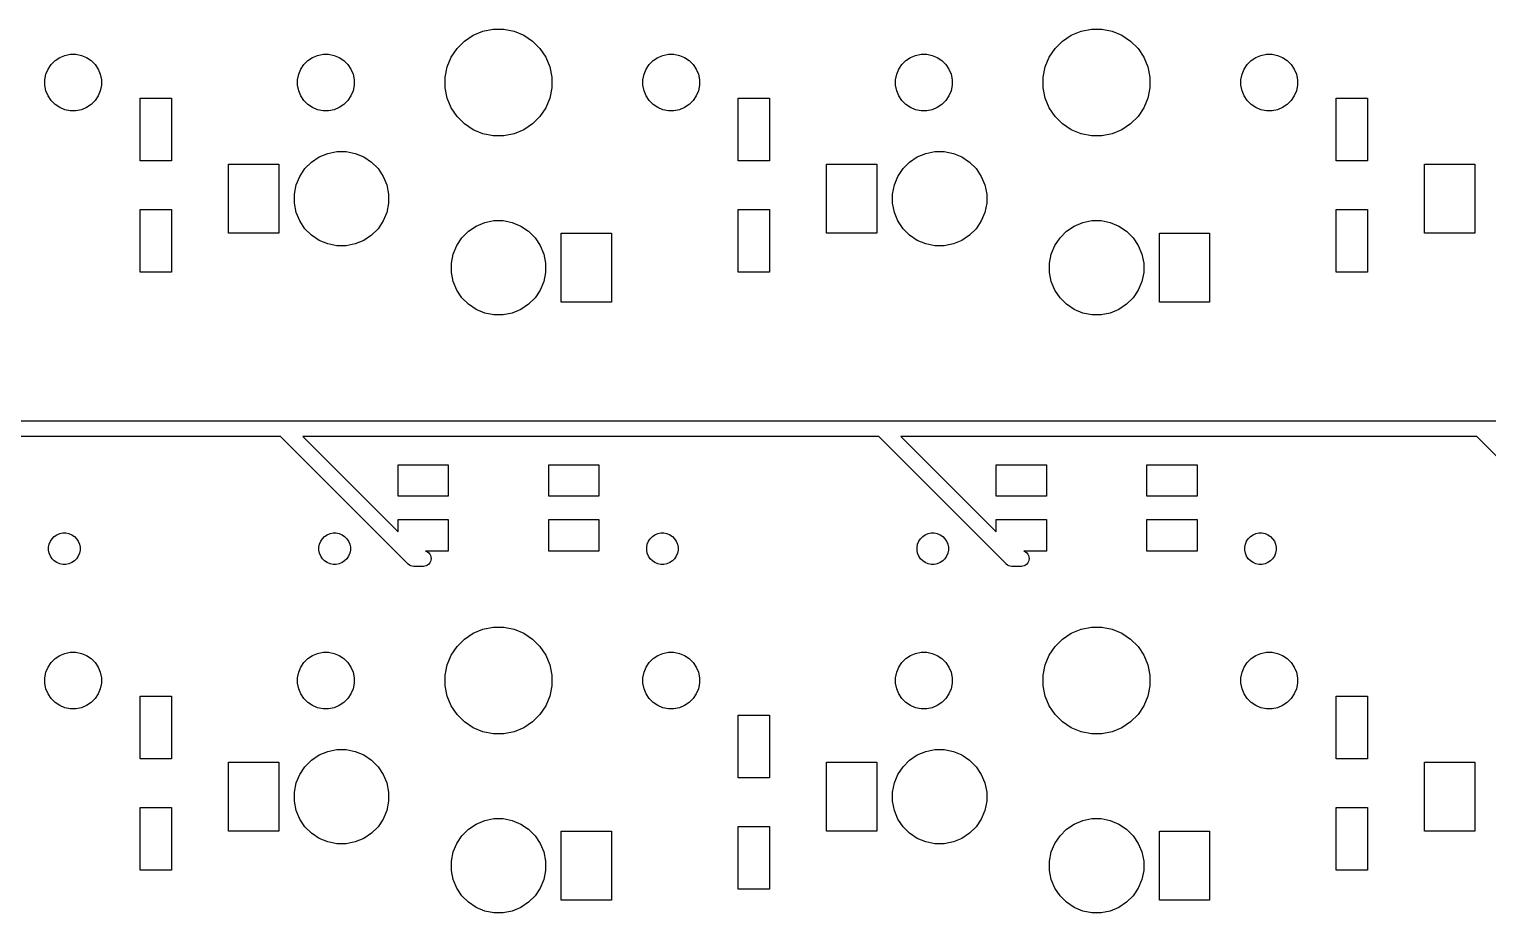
# Model space of a CAD drawing. Extents: x 33 to 239, y -108 to -23.
# Drawn here: x 141.4 to 187.86, y -106.85 to -78.7 of the extents above; entities that cross this region are included whole.
import ezdxf

# ---------------------------------------------------------------- set-up
doc = ezdxf.new("R2010")
doc.units = 0
doc.layers.add('BLACK', color=7, linetype='CONTINUOUS')

msp = doc.modelspace()

# ---------------------------------------------------------------- linework, layer by layer
at = {"layer": 'BLACK', "linetype": 'CONTINUOUS'}
for p, q in [((155.266, -79.0795), (155.545, -78.8935)), ((155.545, -78.8935), (155.854, -78.7653)), ((155.854, -78.7653), (156.183, -78.7)), ((156.183, -78.7), (156.517, -78.7)), ((156.517, -78.7), (156.846, -78.7653)), ((156.846, -78.7653), (157.155, -78.8935)), ((157.155, -78.8935), (157.434, -79.0795)), ((174.316, -79.0795), (174.595, -78.8935)), ((174.595, -78.8935), (174.904, -78.7653)), ((174.904, -78.7653), (175.233, -78.7)), ((175.233, -78.7), (175.567, -78.7)), ((175.567, -78.7), (175.896, -78.7653)), ((175.896, -78.7653), (176.205, -78.8935)), ((176.205, -78.8935), (176.484, -79.0795)), ((154.843, -79.5947), (155.03, -79.3163)), ((155.03, -79.3163), (155.266, -79.0795)), ((157.434, -79.0795), (157.67, -79.3163)), ((157.67, -79.3163), (157.857, -79.5947)), ((173.893, -79.5947), (174.08, -79.3163)), ((174.08, -79.3163), (174.316, -79.0795)), ((176.484, -79.0795), (176.72, -79.3163)), ((176.72, -79.3163), (176.907, -79.5947)), ((142.002, -79.9737), (142.101, -79.8263)), ((142.101, -79.8263), (142.226, -79.7009)), ((142.226, -79.7009), (142.374, -79.6024)), ((142.374, -79.6024), (142.537, -79.5346)), ((142.537, -79.5346), (142.711, -79.5)), ((142.711, -79.5), (142.889, -79.5)), ((142.889, -79.5), (143.063, -79.5346)), ((143.063, -79.5346), (143.226, -79.6024)), ((143.226, -79.6024), (143.374, -79.7009)), ((143.374, -79.7009), (143.499, -79.8263)), ((143.499, -79.8263), (143.598, -79.9737)), ((150.052, -79.9737), (150.151, -79.8263)), ((150.151, -79.8263), (150.276, -79.7009)), ((150.276, -79.7009), (150.424, -79.6024)), ((150.424, -79.6024), (150.587, -79.5346)), ((150.587, -79.5346), (150.761, -79.5)), ((150.761, -79.5), (150.939, -79.5)), ((150.939, -79.5), (151.113, -79.5346)), ((151.113, -79.5346), (151.276, -79.6024)), ((151.276, -79.6024), (151.424, -79.7009)), ((151.424, -79.7009), (151.549, -79.8263)), ((151.549, -79.8263), (151.648, -79.9737)), ((154.65, -80.2326), (154.715, -79.9041)), ((154.715, -79.9041), (154.843, -79.5947)), ((157.857, -79.5947), (157.985, -79.9041)), ((157.985, -79.9041), (158.05, -80.2326)), ((161.052, -79.9737), (161.151, -79.8263)), ((161.151, -79.8263), (161.276, -79.7009)), ((161.276, -79.7009), (161.424, -79.6024)), ((161.424, -79.6024), (161.587, -79.5346)), ((161.587, -79.5346), (161.761, -79.5)), ((161.761, -79.5), (161.939, -79.5)), ((161.939, -79.5), (162.113, -79.5346)), ((162.113, -79.5346), (162.276, -79.6024)), ((162.276, -79.6024), (162.424, -79.7009)), ((162.424, -79.7009), (162.549, -79.8263)), ((162.549, -79.8263), (162.648, -79.9737)), ((169.102, -79.9737), (169.201, -79.8263)), ((169.201, -79.8263), (169.326, -79.7009)), ((169.326, -79.7009), (169.474, -79.6024)), ((169.474, -79.6024), (169.637, -79.5346)), ((169.637, -79.5346), (169.811, -79.5)), ((169.811, -79.5), (169.989, -79.5)), ((169.989, -79.5), (170.163, -79.5346)), ((170.163, -79.5346), (170.326, -79.6024)), ((170.326, -79.6024), (170.474, -79.7009)), ((170.474, -79.7009), (170.599, -79.8263)), ((170.599, -79.8263), (170.698, -79.9737)), ((173.7, -80.2326), (173.765, -79.9041)), ((173.765, -79.9041), (173.893, -79.5947)), ((176.907, -79.5947), (177.035, -79.9041)), ((177.035, -79.9041), (177.1, -80.2326)), ((180.102, -79.9737), (180.201, -79.8263)), ((180.201, -79.8263), (180.326, -79.7009)), ((180.326, -79.7009), (180.474, -79.6024)), ((180.474, -79.6024), (180.637, -79.5346)), ((180.637, -79.5346), (180.811, -79.5)), ((180.811, -79.5), (180.989, -79.5)), ((180.989, -79.5), (181.163, -79.5346)), ((181.163, -79.5346), (181.326, -79.6024)), ((181.326, -79.6024), (181.474, -79.7009)), ((181.474, -79.7009), (181.599, -79.8263)), ((181.599, -79.8263), (181.698, -79.9737)), ((141.9, -80.3114), (141.935, -80.1375)), ((141.9, -80.4886), (141.9, -80.3114)), ((141.935, -80.1375), (142.002, -79.9737)), ((143.598, -79.9737), (143.665, -80.1375)), ((143.665, -80.1375), (143.7, -80.3114)), ((143.7, -80.3114), (143.7, -80.4886)), ((149.95, -80.3114), (149.985, -80.1375)), ((149.95, -80.4886), (149.95, -80.3114)), ((149.985, -80.1375), (150.052, -79.9737)), ((151.648, -79.9737), (151.715, -80.1375)), ((151.715, -80.1375), (151.75, -80.3114)), ((151.75, -80.3114), (151.75, -80.4886)), ((154.65, -80.5674), (154.65, -80.2326)), ((158.05, -80.2326), (158.05, -80.5674)), ((160.95, -80.3114), (160.985, -80.1375)), ((160.95, -80.4886), (160.95, -80.3114)), ((160.985, -80.1375), (161.052, -79.9737)), ((162.648, -79.9737), (162.715, -80.1375)), ((162.715, -80.1375), (162.75, -80.3114)), ((162.75, -80.3114), (162.75, -80.4886)), ((169, -80.3114), (169.035, -80.1375)), ((169, -80.4886), (169, -80.3114)), ((169.035, -80.1375), (169.102, -79.9737)), ((170.698, -79.9737), (170.765, -80.1375)), ((170.765, -80.1375), (170.8, -80.3114)), ((170.8, -80.3114), (170.8, -80.4886)), ((173.7, -80.5674), (173.7, -80.2326)), ((177.1, -80.2326), (177.1, -80.5674)), ((180, -80.3114), (180.035, -80.1375)), ((180, -80.4886), (180, -80.3114)), ((180.035, -80.1375), (180.102, -79.9737)), ((181.698, -79.9737), (181.765, -80.1375)), ((181.765, -80.1375), (181.8, -80.3114)), ((181.8, -80.3114), (181.8, -80.4886)), ((141.935, -80.6625), (141.9, -80.4886)), ((142.002, -80.8263), (141.935, -80.6625)), ((142.101, -80.9737), (142.002, -80.8263)), ((143.598, -80.8263), (143.499, -80.9737)), ((143.665, -80.6625), (143.598, -80.8263)), ((143.7, -80.4886), (143.665, -80.6625)), ((149.985, -80.6625), (149.95, -80.4886)), ((150.052, -80.8263), (149.985, -80.6625)), ((150.151, -80.9737), (150.052, -80.8263)), ((151.648, -80.8263), (151.549, -80.9737)), ((151.715, -80.6625), (151.648, -80.8263)), ((151.75, -80.4886), (151.715, -80.6625)), ((154.715, -80.8959), (154.65, -80.5674)), ((158.05, -80.5674), (157.985, -80.8959)), ((160.985, -80.6625), (160.95, -80.4886)), ((161.052, -80.8263), (160.985, -80.6625)), ((161.151, -80.9737), (161.052, -80.8263)), ((162.648, -80.8263), (162.549, -80.9737)), ((162.715, -80.6625), (162.648, -80.8263)), ((162.75, -80.4886), (162.715, -80.6625)), ((169.035, -80.6625), (169, -80.4886)), ((169.102, -80.8263), (169.035, -80.6625)), ((169.201, -80.9737), (169.102, -80.8263)), ((170.698, -80.8263), (170.599, -80.9737)), ((170.765, -80.6625), (170.698, -80.8263)), ((170.8, -80.4886), (170.765, -80.6625)), ((173.765, -80.8959), (173.7, -80.5674)), ((177.1, -80.5674), (177.035, -80.8959)), ((180.035, -80.6625), (180, -80.4886)), ((180.102, -80.8263), (180.035, -80.6625)), ((180.201, -80.9737), (180.102, -80.8263)), ((181.698, -80.8263), (181.599, -80.9737)), ((181.765, -80.6625), (181.698, -80.8263)), ((181.8, -80.4886), (181.765, -80.6625)), ((142.226, -81.0991), (142.101, -80.9737)), ((142.374, -81.1976), (142.226, -81.0991)), ((142.537, -81.2654), (142.374, -81.1976)), ((142.711, -81.3), (142.537, -81.2654)), ((142.889, -81.3), (142.711, -81.3)), ((143.063, -81.2654), (142.889, -81.3)), ((143.226, -81.1976), (143.063, -81.2654)), ((143.374, -81.0991), (143.226, -81.1976)), ((143.499, -80.9737), (143.374, -81.0991)), ((144.931, -82.8937), (144.931, -80.8937)), ((144.931, -80.8937), (145.931, -80.8937)), ((145.931, -80.8937), (145.931, -82.8937)), ((150.276, -81.0991), (150.151, -80.9737)), ((150.424, -81.1976), (150.276, -81.0991)), ((150.587, -81.2654), (150.424, -81.1976)), ((150.761, -81.3), (150.587, -81.2654)), ((150.939, -81.3), (150.761, -81.3)), ((151.113, -81.2654), (150.939, -81.3)), ((151.276, -81.1976), (151.113, -81.2654)), ((151.424, -81.0991), (151.276, -81.1976)), ((151.549, -80.9737), (151.424, -81.0991)), ((154.843, -81.2053), (154.715, -80.8959)), ((155.03, -81.4837), (154.843, -81.2053)), ((157.857, -81.2053), (157.67, -81.4837)), ((157.985, -80.8959), (157.857, -81.2053)), ((161.276, -81.0991), (161.151, -80.9737)), ((161.424, -81.1976), (161.276, -81.0991)), ((161.587, -81.2654), (161.424, -81.1976)), ((161.761, -81.3), (161.587, -81.2654)), ((161.939, -81.3), (161.761, -81.3)), ((162.113, -81.2654), (161.939, -81.3)), ((162.276, -81.1976), (162.113, -81.2654)), ((162.424, -81.0991), (162.276, -81.1976)), ((162.549, -80.9737), (162.424, -81.0991)), ((163.981, -82.8937), (163.981, -80.8937)), ((163.981, -80.8937), (164.981, -80.8937)), ((164.981, -80.8937), (164.981, -82.8937)), ((169.326, -81.0991), (169.201, -80.9737)), ((169.474, -81.1976), (169.326, -81.0991)), ((169.637, -81.2654), (169.474, -81.1976)), ((169.811, -81.3), (169.637, -81.2654)), ((169.989, -81.3), (169.811, -81.3)), ((170.163, -81.2654), (169.989, -81.3)), ((170.326, -81.1976), (170.163, -81.2654)), ((170.474, -81.0991), (170.326, -81.1976)), ((170.599, -80.9737), (170.474, -81.0991)), ((173.893, -81.2053), (173.765, -80.8959)), ((174.08, -81.4837), (173.893, -81.2053)), ((176.907, -81.2053), (176.72, -81.4837)), ((177.035, -80.8959), (176.907, -81.2053)), ((180.326, -81.0991), (180.201, -80.9737)), ((180.474, -81.1976), (180.326, -81.0991)), ((180.637, -81.2654), (180.474, -81.1976)), ((180.811, -81.3), (180.637, -81.2654)), ((180.989, -81.3), (180.811, -81.3)), ((181.163, -81.2654), (180.989, -81.3)), ((181.326, -81.1976), (181.163, -81.2654)), ((181.474, -81.0991), (181.326, -81.1976)), ((181.599, -80.9737), (181.474, -81.0991)), ((183.031, -82.8937), (183.031, -80.8937)), ((183.031, -80.8937), (184.031, -80.8937)), ((184.031, -80.8937), (184.031, -82.8937)), ((155.266, -81.7205), (155.03, -81.4837)), ((155.545, -81.9065), (155.266, -81.7205)), ((157.434, -81.7205), (157.155, -81.9065)), ((157.67, -81.4837), (157.434, -81.7205)), ((174.316, -81.7205), (174.08, -81.4837)), ((174.595, -81.9065), (174.316, -81.7205)), ((176.484, -81.7205), (176.205, -81.9065)), ((176.72, -81.4837), (176.484, -81.7205)), ((155.854, -82.0347), (155.545, -81.9065)), ((156.183, -82.1), (155.854, -82.0347)), ((156.517, -82.1), (156.183, -82.1)), ((156.846, -82.0347), (156.517, -82.1)), ((157.155, -81.9065), (156.846, -82.0347)), ((174.904, -82.0347), (174.595, -81.9065)), ((175.233, -82.1), (174.904, -82.0347)), ((175.567, -82.1), (175.233, -82.1)), ((175.896, -82.0347), (175.567, -82.1)), ((176.205, -81.9065), (175.896, -82.0347)), ((150.639, -82.7707), (150.912, -82.6576)), ((150.912, -82.6576), (151.202, -82.6)), ((151.202, -82.6), (151.498, -82.6)), ((151.498, -82.6), (151.788, -82.6576)), ((151.788, -82.6576), (152.061, -82.7707)), ((169.689, -82.7707), (169.962, -82.6576)), ((169.962, -82.6576), (170.252, -82.6)), ((170.252, -82.6), (170.548, -82.6)), ((170.548, -82.6), (170.838, -82.6576)), ((170.838, -82.6576), (171.111, -82.7707)), ((145.931, -82.8937), (144.931, -82.8937)), ((147.75, -85.2), (147.75, -83)), ((147.75, -83), (149.35, -83)), ((149.35, -83), (149.35, -85.2)), ((150.021, -83.3895), (150.185, -83.1438)), ((150.185, -83.1438), (150.394, -82.9349)), ((150.394, -82.9349), (150.639, -82.7707)), ((152.061, -82.7707), (152.306, -82.9349)), ((152.306, -82.9349), (152.515, -83.1438)), ((152.515, -83.1438), (152.679, -83.3895)), ((164.981, -82.8937), (163.981, -82.8937)), ((166.8, -85.2), (166.8, -83)), ((166.8, -83), (168.4, -83)), ((168.4, -83), (168.4, -85.2)), ((169.071, -83.3895), (169.235, -83.1438)), ((169.235, -83.1438), (169.444, -82.9349)), ((169.444, -82.9349), (169.689, -82.7707)), ((171.111, -82.7707), (171.356, -82.9349)), ((171.356, -82.9349), (171.565, -83.1438)), ((171.565, -83.1438), (171.729, -83.3895)), ((184.031, -82.8937), (183.031, -82.8937)), ((185.85, -85.2), (185.85, -83)), ((185.85, -83), (187.45, -83)), ((187.45, -83), (187.45, -85.2)), ((149.908, -83.6625), (150.021, -83.3895)), ((152.679, -83.3895), (152.792, -83.6625)), ((168.958, -83.6625), (169.071, -83.3895)), ((171.729, -83.3895), (171.842, -83.6625)), ((149.85, -83.9523), (149.908, -83.6625)), ((149.85, -84.2477), (149.85, -83.9523)), ((152.792, -83.6625), (152.85, -83.9523)), ((152.85, -83.9523), (152.85, -84.2477)), ((168.9, -83.9523), (168.958, -83.6625)), ((168.9, -84.2477), (168.9, -83.9523)), ((171.842, -83.6625), (171.9, -83.9523)), ((171.9, -83.9523), (171.9, -84.2477)), ((144.931, -86.4437), (144.931, -84.4437)), ((144.931, -84.4437), (145.931, -84.4437)), ((145.931, -84.4437), (145.931, -86.4437)), ((149.908, -84.5375), (149.85, -84.2477)), ((150.021, -84.8105), (149.908, -84.5375)), ((152.792, -84.5375), (152.679, -84.8105)), ((152.85, -84.2477), (152.792, -84.5375)), ((163.981, -86.4437), (163.981, -84.4437)), ((163.981, -84.4437), (164.981, -84.4437)), ((164.981, -84.4437), (164.981, -86.4437)), ((168.958, -84.5375), (168.9, -84.2477)), ((169.071, -84.8105), (168.958, -84.5375)), ((171.842, -84.5375), (171.729, -84.8105)), ((171.9, -84.2477), (171.842, -84.5375)), ((183.031, -86.4437), (183.031, -84.4437)), ((183.031, -84.4437), (184.031, -84.4437)), ((184.031, -84.4437), (184.031, -86.4437)), ((150.185, -85.0562), (150.021, -84.8105)), ((152.679, -84.8105), (152.515, -85.0562)), ((155.394, -85.1349), (155.639, -84.9707)), ((155.639, -84.9707), (155.912, -84.8576)), ((155.912, -84.8576), (156.202, -84.8)), ((156.202, -84.8), (156.498, -84.8)), ((156.498, -84.8), (156.788, -84.8576)), ((156.788, -84.8576), (157.061, -84.9707)), ((157.061, -84.9707), (157.306, -85.1349)), ((169.235, -85.0562), (169.071, -84.8105)), ((171.729, -84.8105), (171.565, -85.0562)), ((174.444, -85.1349), (174.689, -84.9707)), ((174.689, -84.9707), (174.962, -84.8576)), ((174.962, -84.8576), (175.252, -84.8)), ((175.252, -84.8), (175.548, -84.8)), ((175.548, -84.8), (175.838, -84.8576)), ((175.838, -84.8576), (176.111, -84.9707)), ((176.111, -84.9707), (176.356, -85.1349)), ((149.35, -85.2), (147.75, -85.2)), ((150.394, -85.2651), (150.185, -85.0562)), ((150.639, -85.4293), (150.394, -85.2651)), ((150.912, -85.5424), (150.639, -85.4293)), ((152.061, -85.4293), (151.788, -85.5424)), ((152.306, -85.2651), (152.061, -85.4293)), ((152.515, -85.0562), (152.306, -85.2651)), ((155.021, -85.5895), (155.185, -85.3438)), ((155.185, -85.3438), (155.394, -85.1349)), ((157.306, -85.1349), (157.515, -85.3438)), ((157.515, -85.3438), (157.679, -85.5895)), ((158.35, -87.4), (158.35, -85.2)), ((158.35, -85.2), (159.95, -85.2)), ((159.95, -85.2), (159.95, -87.4)), ((168.4, -85.2), (166.8, -85.2)), ((169.444, -85.2651), (169.235, -85.0562)), ((169.689, -85.4293), (169.444, -85.2651)), ((169.962, -85.5424), (169.689, -85.4293)), ((171.111, -85.4293), (170.838, -85.5424)), ((171.356, -85.2651), (171.111, -85.4293)), ((171.565, -85.0562), (171.356, -85.2651)), ((174.071, -85.5895), (174.235, -85.3438)), ((174.235, -85.3438), (174.444, -85.1349)), ((176.356, -85.1349), (176.565, -85.3438)), ((176.565, -85.3438), (176.729, -85.5895)), ((177.4, -87.4), (177.4, -85.2)), ((177.4, -85.2), (179, -85.2)), ((179, -85.2), (179, -87.4)), ((187.45, -85.2), (185.85, -85.2)), ((151.202, -85.6), (150.912, -85.5424)), ((151.498, -85.6), (151.202, -85.6)), ((151.788, -85.5424), (151.498, -85.6)), ((154.85, -86.1523), (154.908, -85.8625)), ((154.908, -85.8625), (155.021, -85.5895)), ((157.679, -85.5895), (157.792, -85.8625)), ((157.792, -85.8625), (157.85, -86.1523)), ((170.252, -85.6), (169.962, -85.5424)), ((170.548, -85.6), (170.252, -85.6)), ((170.838, -85.5424), (170.548, -85.6)), ((173.9, -86.1523), (173.958, -85.8625)), ((173.958, -85.8625), (174.071, -85.5895)), ((176.729, -85.5895), (176.842, -85.8625)), ((176.842, -85.8625), (176.9, -86.1523)), ((154.85, -86.4477), (154.85, -86.1523)), ((157.85, -86.1523), (157.85, -86.4477)), ((173.9, -86.4477), (173.9, -86.1523)), ((176.9, -86.1523), (176.9, -86.4477)), ((145.931, -86.4437), (144.931, -86.4437)), ((154.908, -86.7375), (154.85, -86.4477)), ((155.021, -87.0105), (154.908, -86.7375)), ((157.792, -86.7375), (157.679, -87.0105)), ((157.85, -86.4477), (157.792, -86.7375)), ((164.981, -86.4437), (163.981, -86.4437)), ((173.958, -86.7375), (173.9, -86.4477)), ((174.071, -87.0105), (173.958, -86.7375)), ((176.842, -86.7375), (176.729, -87.0105)), ((176.9, -86.4477), (176.842, -86.7375)), ((184.031, -86.4437), (183.031, -86.4437)), ((155.185, -87.2562), (155.021, -87.0105)), ((155.394, -87.4651), (155.185, -87.2562)), ((157.515, -87.2562), (157.306, -87.4651)), ((157.679, -87.0105), (157.515, -87.2562)), ((174.235, -87.2562), (174.071, -87.0105)), ((174.444, -87.4651), (174.235, -87.2562)), ((176.565, -87.2562), (176.356, -87.4651)), ((176.729, -87.0105), (176.565, -87.2562)), ((155.639, -87.6293), (155.394, -87.4651)), ((155.912, -87.7424), (155.639, -87.6293)), ((156.202, -87.8), (155.912, -87.7424)), ((156.498, -87.8), (156.202, -87.8)), ((156.788, -87.7424), (156.498, -87.8)), ((157.061, -87.6293), (156.788, -87.7424)), ((157.306, -87.4651), (157.061, -87.6293)), ((159.95, -87.4), (158.35, -87.4)), ((174.689, -87.6293), (174.444, -87.4651)), ((174.962, -87.7424), (174.689, -87.6293)), ((175.252, -87.8), (174.962, -87.7424)), ((175.548, -87.8), (175.252, -87.8)), ((175.838, -87.7424), (175.548, -87.8)), ((176.111, -87.6293), (175.838, -87.7424)), ((176.356, -87.4651), (176.111, -87.6293)), ((179, -87.4), (177.4, -87.4)), ((130.475, -91.175), (149.5, -91.175)), ((149.5, -91.175), (149.512, -91.1738)), ((149.512, -91.1738), (149.525, -91.175)), ((149.525, -91.175), (168.55, -91.175)), ((168.55, -91.175), (168.562, -91.1738)), ((168.562, -91.1738), (168.575, -91.175)), ((168.575, -91.175), (187.6, -91.175)), ((187.6, -91.175), (187.612, -91.1738)), ((187.612, -91.1738), (187.625, -91.175)), ((187.625, -91.175), (206.65, -91.175)), ((149.409, -91.675), (131.066, -91.675)), ((153.465, -95.7306), (149.409, -91.675)), ((168.459, -91.675), (150.116, -91.675)), ((150.116, -91.675), (153.15, -94.7089)), ((172.515, -95.7306), (168.459, -91.675)), ((187.509, -91.675), (169.166, -91.675)), ((169.166, -91.675), (172.2, -94.7089)), ((191.565, -95.7306), (187.509, -91.675)), ((153.15, -93.575), (153.15, -92.575)), ((153.15, -92.575), (154.75, -92.575)), ((154.75, -92.575), (154.75, -93.575)), ((157.95, -93.575), (157.95, -92.575)), ((157.95, -92.575), (159.55, -92.575)), ((159.55, -92.575), (159.55, -93.575)), ((172.2, -93.575), (172.2, -92.575)), ((172.2, -92.575), (173.8, -92.575)), ((173.8, -92.575), (173.8, -93.575)), ((177, -93.575), (177, -92.575)), ((177, -92.575), (178.6, -92.575)), ((178.6, -92.575), (178.6, -93.575)), ((154.75, -93.575), (153.15, -93.575)), ((159.55, -93.575), (157.95, -93.575)), ((173.8, -93.575), (172.2, -93.575)), ((178.6, -93.575), (177, -93.575)), ((142.283, -94.8069), (142.374, -94.7692)), ((142.374, -94.7692), (142.471, -94.75)), ((142.471, -94.75), (142.569, -94.75)), ((142.569, -94.75), (142.666, -94.7692)), ((142.666, -94.7692), (142.757, -94.8069)), ((150.893, -94.8069), (150.984, -94.7692)), ((150.984, -94.7692), (151.081, -94.75)), ((151.081, -94.75), (151.179, -94.75)), ((151.179, -94.75), (151.276, -94.7692)), ((151.276, -94.7692), (151.367, -94.8069)), ((153.15, -94.7089), (153.15, -94.325)), ((153.15, -94.325), (154.75, -94.325)), ((154.75, -94.325), (154.75, -95.325)), ((157.95, -95.325), (157.95, -94.325)), ((157.95, -94.325), (159.55, -94.325)), ((159.55, -94.325), (159.55, -95.325)), ((161.333, -94.8069), (161.424, -94.7692)), ((161.424, -94.7692), (161.521, -94.75)), ((161.521, -94.75), (161.619, -94.75)), ((161.619, -94.75), (161.716, -94.7692)), ((161.716, -94.7692), (161.807, -94.8069)), ((169.943, -94.8069), (170.034, -94.7692)), ((170.034, -94.7692), (170.131, -94.75)), ((170.131, -94.75), (170.229, -94.75)), ((170.229, -94.75), (170.326, -94.7692)), ((170.326, -94.7692), (170.417, -94.8069)), ((172.2, -94.7089), (172.2, -94.325)), ((172.2, -94.325), (173.8, -94.325)), ((173.8, -94.325), (173.8, -95.325)), ((177, -95.325), (177, -94.325)), ((177, -94.325), (178.6, -94.325)), ((178.6, -94.325), (178.6, -95.325)), ((180.383, -94.8069), (180.474, -94.7692)), ((180.474, -94.7692), (180.571, -94.75)), ((180.571, -94.75), (180.669, -94.75)), ((180.669, -94.75), (180.766, -94.7692)), ((180.766, -94.7692), (180.857, -94.8069)), ((142.02, -95.2008), (142.039, -95.1042)), ((142.02, -95.2992), (142.02, -95.2008)), ((142.039, -95.1042), (142.077, -95.0132)), ((142.077, -95.0132), (142.132, -94.9313)), ((142.132, -94.9313), (142.201, -94.8616)), ((142.201, -94.8616), (142.283, -94.8069)), ((142.757, -94.8069), (142.839, -94.8616)), ((142.839, -94.8616), (142.908, -94.9313)), ((142.908, -94.9313), (142.963, -95.0132)), ((142.963, -95.0132), (143.001, -95.1042)), ((143.001, -95.1042), (143.02, -95.2008)), ((143.02, -95.2008), (143.02, -95.2992)), ((150.63, -95.2008), (150.649, -95.1042)), ((150.63, -95.2992), (150.63, -95.2008)), ((150.649, -95.1042), (150.687, -95.0132)), ((150.687, -95.0132), (150.742, -94.9313)), ((150.742, -94.9313), (150.811, -94.8616)), ((150.811, -94.8616), (150.893, -94.8069)), ((151.367, -94.8069), (151.449, -94.8616)), ((151.449, -94.8616), (151.518, -94.9313)), ((151.518, -94.9313), (151.573, -95.0132)), ((151.573, -95.0132), (151.611, -95.1042)), ((151.611, -95.1042), (151.63, -95.2008)), ((151.63, -95.2008), (151.63, -95.2992)), ((161.07, -95.2008), (161.089, -95.1042)), ((161.07, -95.2992), (161.07, -95.2008)), ((161.089, -95.1042), (161.127, -95.0132)), ((161.127, -95.0132), (161.182, -94.9313)), ((161.182, -94.9313), (161.251, -94.8616)), ((161.251, -94.8616), (161.333, -94.8069)), ((161.807, -94.8069), (161.889, -94.8616)), ((161.889, -94.8616), (161.958, -94.9313)), ((161.958, -94.9313), (162.013, -95.0132)), ((162.013, -95.0132), (162.051, -95.1042)), ((162.051, -95.1042), (162.07, -95.2008)), ((162.07, -95.2008), (162.07, -95.2992)), ((169.68, -95.2008), (169.699, -95.1042)), ((169.68, -95.2992), (169.68, -95.2008)), ((169.699, -95.1042), (169.737, -95.0132)), ((169.737, -95.0132), (169.792, -94.9313)), ((169.792, -94.9313), (169.861, -94.8616)), ((169.861, -94.8616), (169.943, -94.8069)), ((170.417, -94.8069), (170.499, -94.8616)), ((170.499, -94.8616), (170.568, -94.9313)), ((170.568, -94.9313), (170.623, -95.0132)), ((170.623, -95.0132), (170.661, -95.1042)), ((170.661, -95.1042), (170.68, -95.2008)), ((170.68, -95.2008), (170.68, -95.2992)), ((180.12, -95.2008), (180.139, -95.1042)), ((180.12, -95.2992), (180.12, -95.2008)), ((180.139, -95.1042), (180.177, -95.0132)), ((180.177, -95.0132), (180.232, -94.9313)), ((180.232, -94.9313), (180.301, -94.8616)), ((180.301, -94.8616), (180.383, -94.8069)), ((180.857, -94.8069), (180.939, -94.8616)), ((180.939, -94.8616), (181.008, -94.9313)), ((181.008, -94.9313), (181.063, -95.0132)), ((181.063, -95.0132), (181.101, -95.1042)), ((181.101, -95.1042), (181.12, -95.2008)), ((181.12, -95.2008), (181.12, -95.2992)), ((142.039, -95.3958), (142.02, -95.2992)), ((142.077, -95.4868), (142.039, -95.3958)), ((142.132, -95.5687), (142.077, -95.4868)), ((142.201, -95.6384), (142.132, -95.5687)), ((142.283, -95.6931), (142.201, -95.6384)), ((142.374, -95.7308), (142.283, -95.6931)), ((142.757, -95.6931), (142.666, -95.7308)), ((142.839, -95.6384), (142.757, -95.6931)), ((142.908, -95.5687), (142.839, -95.6384)), ((142.963, -95.4868), (142.908, -95.5687)), ((143.001, -95.3958), (142.963, -95.4868)), ((143.02, -95.2992), (143.001, -95.3958)), ((150.649, -95.3958), (150.63, -95.2992)), ((150.687, -95.4868), (150.649, -95.3958)), ((150.742, -95.5687), (150.687, -95.4868)), ((150.811, -95.6384), (150.742, -95.5687)), ((150.893, -95.6931), (150.811, -95.6384)), ((150.984, -95.7308), (150.893, -95.6931)), ((151.367, -95.6931), (151.276, -95.7308)), ((151.449, -95.6384), (151.367, -95.6931)), ((151.518, -95.5687), (151.449, -95.6384)), ((151.573, -95.4868), (151.518, -95.5687)), ((151.611, -95.3958), (151.573, -95.4868)), ((151.63, -95.2992), (151.611, -95.3958)), ((154.75, -95.325), (154.028, -95.325)), ((154.028, -95.325), (154.046, -95.3304)), ((154.046, -95.3304), (154.09, -95.3536)), ((154.09, -95.3536), (154.128, -95.3849)), ((154.128, -95.3849), (154.159, -95.4229)), ((154.159, -95.7021), (154.128, -95.7401)), ((154.159, -95.4229), (154.182, -95.4664)), ((154.182, -95.6586), (154.159, -95.7021)), ((154.182, -95.4664), (154.196, -95.5135)), ((154.196, -95.6115), (154.182, -95.6586)), ((154.196, -95.5135), (154.201, -95.5625)), ((154.201, -95.5625), (154.196, -95.6115)), ((159.55, -95.325), (157.95, -95.325)), ((161.089, -95.3958), (161.07, -95.2992)), ((161.127, -95.4868), (161.089, -95.3958)), ((161.182, -95.5687), (161.127, -95.4868)), ((161.251, -95.6384), (161.182, -95.5687)), ((161.333, -95.6931), (161.251, -95.6384)), ((161.424, -95.7308), (161.333, -95.6931)), ((161.807, -95.6931), (161.716, -95.7308)), ((161.889, -95.6384), (161.807, -95.6931)), ((161.958, -95.5687), (161.889, -95.6384)), ((162.013, -95.4868), (161.958, -95.5687)), ((162.051, -95.3958), (162.013, -95.4868)), ((162.07, -95.2992), (162.051, -95.3958)), ((169.699, -95.3958), (169.68, -95.2992)), ((169.737, -95.4868), (169.699, -95.3958)), ((169.792, -95.5687), (169.737, -95.4868)), ((169.861, -95.6384), (169.792, -95.5687)), ((169.943, -95.6931), (169.861, -95.6384)), ((170.034, -95.7308), (169.943, -95.6931)), ((170.417, -95.6931), (170.326, -95.7308)), ((170.499, -95.6384), (170.417, -95.6931)), ((170.568, -95.5687), (170.499, -95.6384)), ((170.623, -95.4868), (170.568, -95.5687)), ((170.661, -95.3958), (170.623, -95.4868)), ((170.68, -95.2992), (170.661, -95.3958)), ((173.8, -95.325), (173.078, -95.325)), ((173.078, -95.325), (173.096, -95.3304)), ((173.096, -95.3304), (173.14, -95.3536)), ((173.14, -95.3536), (173.178, -95.3849)), ((173.178, -95.3849), (173.209, -95.4229)), ((173.209, -95.7021), (173.178, -95.7401)), ((173.209, -95.4229), (173.232, -95.4664)), ((173.232, -95.6586), (173.209, -95.7021)), ((173.232, -95.4664), (173.246, -95.5135)), ((173.246, -95.6115), (173.232, -95.6586)), ((173.246, -95.5135), (173.251, -95.5625)), ((173.251, -95.5625), (173.246, -95.6115)), ((178.6, -95.325), (177, -95.325)), ((180.139, -95.3958), (180.12, -95.2992)), ((180.177, -95.4868), (180.139, -95.3958)), ((180.232, -95.5687), (180.177, -95.4868)), ((180.301, -95.6384), (180.232, -95.5687)), ((180.383, -95.6931), (180.301, -95.6384)), ((180.474, -95.7308), (180.383, -95.6931)), ((180.857, -95.6931), (180.766, -95.7308)), ((180.939, -95.6384), (180.857, -95.6931)), ((181.008, -95.5687), (180.939, -95.6384)), ((181.063, -95.4868), (181.008, -95.5687)), ((181.101, -95.3958), (181.063, -95.4868)), ((181.12, -95.2992), (181.101, -95.3958)), ((142.471, -95.75), (142.374, -95.7308)), ((142.569, -95.75), (142.471, -95.75)), ((142.666, -95.7308), (142.569, -95.75)), ((151.081, -95.75), (150.984, -95.7308)), ((151.179, -95.75), (151.081, -95.75)), ((151.276, -95.7308), (151.179, -95.75)), ((153.472, -95.7401), (153.465, -95.7306)), ((153.51, -95.7714), (153.472, -95.7401)), ((153.554, -95.7946), (153.51, -95.7714)), ((153.601, -95.8089), (153.554, -95.7946)), ((153.65, -95.8137), (153.601, -95.8089)), ((153.662, -95.8125), (153.65, -95.8137)), ((153.962, -95.8125), (153.662, -95.8125)), ((153.999, -95.8089), (153.962, -95.8125)), ((154.046, -95.7946), (153.999, -95.8089)), ((154.09, -95.7714), (154.046, -95.7946)), ((154.128, -95.7401), (154.09, -95.7714)), ((161.521, -95.75), (161.424, -95.7308)), ((161.619, -95.75), (161.521, -95.75)), ((161.716, -95.7308), (161.619, -95.75)), ((170.131, -95.75), (170.034, -95.7308)), ((170.229, -95.75), (170.131, -95.75)), ((170.326, -95.7308), (170.229, -95.75)), ((172.522, -95.7401), (172.515, -95.7306)), ((172.56, -95.7714), (172.522, -95.7401)), ((172.604, -95.7946), (172.56, -95.7714)), ((172.651, -95.8089), (172.604, -95.7946)), ((172.7, -95.8137), (172.651, -95.8089)), ((172.712, -95.8125), (172.7, -95.8137)), ((173.012, -95.8125), (172.712, -95.8125)), ((173.049, -95.8089), (173.012, -95.8125)), ((173.096, -95.7946), (173.049, -95.8089)), ((173.14, -95.7714), (173.096, -95.7946)), ((173.178, -95.7401), (173.14, -95.7714)), ((180.571, -95.75), (180.474, -95.7308)), ((180.669, -95.75), (180.571, -95.75)), ((180.766, -95.7308), (180.669, -95.75)), ((155.266, -98.1295), (155.545, -97.9435)), ((155.545, -97.9435), (155.854, -97.8153)), ((155.854, -97.8153), (156.183, -97.75)), ((156.183, -97.75), (156.517, -97.75)), ((156.517, -97.75), (156.846, -97.8153)), ((156.846, -97.8153), (157.155, -97.9435)), ((157.155, -97.9435), (157.434, -98.1295)), ((174.316, -98.1295), (174.595, -97.9435)), ((174.595, -97.9435), (174.904, -97.8153)), ((174.904, -97.8153), (175.233, -97.75)), ((175.233, -97.75), (175.567, -97.75)), ((175.567, -97.75), (175.896, -97.8153)), ((175.896, -97.8153), (176.205, -97.9435)), ((176.205, -97.9435), (176.484, -98.1295)), ((154.843, -98.6447), (155.03, -98.3663)), ((155.03, -98.3663), (155.266, -98.1295)), ((157.434, -98.1295), (157.67, -98.3663)), ((157.67, -98.3663), (157.857, -98.6447)), ((173.893, -98.6447), (174.08, -98.3663)), ((174.08, -98.3663), (174.316, -98.1295)), ((176.484, -98.1295), (176.72, -98.3663)), ((176.72, -98.3663), (176.907, -98.6447)), ((142.002, -99.0237), (142.101, -98.8763)), ((142.101, -98.8763), (142.226, -98.7509)), ((142.226, -98.7509), (142.374, -98.6524)), ((142.374, -98.6524), (142.537, -98.5846)), ((142.537, -98.5846), (142.711, -98.55)), ((142.711, -98.55), (142.889, -98.55)), ((142.889, -98.55), (143.063, -98.5846)), ((143.063, -98.5846), (143.226, -98.6524)), ((143.226, -98.6524), (143.374, -98.7509)), ((143.374, -98.7509), (143.499, -98.8763)), ((143.499, -98.8763), (143.598, -99.0237)), ((150.052, -99.0237), (150.151, -98.8763)), ((150.151, -98.8763), (150.276, -98.7509)), ((150.276, -98.7509), (150.424, -98.6524)), ((150.424, -98.6524), (150.587, -98.5846)), ((150.587, -98.5846), (150.761, -98.55)), ((150.761, -98.55), (150.939, -98.55)), ((150.939, -98.55), (151.113, -98.5846)), ((151.113, -98.5846), (151.276, -98.6524)), ((151.276, -98.6524), (151.424, -98.7509)), ((151.424, -98.7509), (151.549, -98.8763)), ((151.549, -98.8763), (151.648, -99.0237)), ((154.65, -99.2826), (154.715, -98.9541)), ((154.715, -98.9541), (154.843, -98.6447)), ((157.857, -98.6447), (157.985, -98.9541)), ((157.985, -98.9541), (158.05, -99.2826)), ((161.052, -99.0237), (161.151, -98.8763)), ((161.151, -98.8763), (161.276, -98.7509)), ((161.276, -98.7509), (161.424, -98.6524)), ((161.424, -98.6524), (161.587, -98.5846)), ((161.587, -98.5846), (161.761, -98.55)), ((161.761, -98.55), (161.939, -98.55)), ((161.939, -98.55), (162.113, -98.5846)), ((162.113, -98.5846), (162.276, -98.6524)), ((162.276, -98.6524), (162.424, -98.7509)), ((162.424, -98.7509), (162.549, -98.8763)), ((162.549, -98.8763), (162.648, -99.0237)), ((169.102, -99.0237), (169.201, -98.8763)), ((169.201, -98.8763), (169.326, -98.7509)), ((169.326, -98.7509), (169.474, -98.6524)), ((169.474, -98.6524), (169.637, -98.5846)), ((169.637, -98.5846), (169.811, -98.55)), ((169.811, -98.55), (169.989, -98.55)), ((169.989, -98.55), (170.163, -98.5846)), ((170.163, -98.5846), (170.326, -98.6524)), ((170.326, -98.6524), (170.474, -98.7509)), ((170.474, -98.7509), (170.599, -98.8763)), ((170.599, -98.8763), (170.698, -99.0237)), ((173.7, -99.2826), (173.765, -98.9541)), ((173.765, -98.9541), (173.893, -98.6447)), ((176.907, -98.6447), (177.035, -98.9541)), ((177.035, -98.9541), (177.1, -99.2826)), ((180.102, -99.0237), (180.201, -98.8763)), ((180.201, -98.8763), (180.326, -98.7509)), ((180.326, -98.7509), (180.474, -98.6524)), ((180.474, -98.6524), (180.637, -98.5846)), ((180.637, -98.5846), (180.811, -98.55)), ((180.811, -98.55), (180.989, -98.55)), ((180.989, -98.55), (181.163, -98.5846)), ((181.163, -98.5846), (181.326, -98.6524)), ((181.326, -98.6524), (181.474, -98.7509)), ((181.474, -98.7509), (181.599, -98.8763)), ((181.599, -98.8763), (181.698, -99.0237)), ((141.9, -99.3614), (141.935, -99.1875)), ((141.9, -99.5386), (141.9, -99.3614)), ((141.935, -99.1875), (142.002, -99.0237)), ((143.598, -99.0237), (143.665, -99.1875)), ((143.665, -99.1875), (143.7, -99.3614)), ((143.7, -99.3614), (143.7, -99.5386)), ((149.95, -99.3614), (149.985, -99.1875)), ((149.95, -99.5386), (149.95, -99.3614)), ((149.985, -99.1875), (150.052, -99.0237)), ((151.648, -99.0237), (151.715, -99.1875)), ((151.715, -99.1875), (151.75, -99.3614)), ((151.75, -99.3614), (151.75, -99.5386)), ((154.65, -99.6174), (154.65, -99.2826)), ((158.05, -99.2826), (158.05, -99.6174)), ((160.95, -99.3614), (160.985, -99.1875)), ((160.95, -99.5386), (160.95, -99.3614)), ((160.985, -99.1875), (161.052, -99.0237)), ((162.648, -99.0237), (162.715, -99.1875)), ((162.715, -99.1875), (162.75, -99.3614)), ((162.75, -99.3614), (162.75, -99.5386)), ((169, -99.3614), (169.035, -99.1875)), ((169, -99.5386), (169, -99.3614)), ((169.035, -99.1875), (169.102, -99.0237)), ((170.698, -99.0237), (170.765, -99.1875)), ((170.765, -99.1875), (170.8, -99.3614)), ((170.8, -99.3614), (170.8, -99.5386)), ((173.7, -99.6174), (173.7, -99.2826)), ((177.1, -99.2826), (177.1, -99.6174)), ((180, -99.3614), (180.035, -99.1875)), ((180, -99.5386), (180, -99.3614)), ((180.035, -99.1875), (180.102, -99.0237)), ((181.698, -99.0237), (181.765, -99.1875)), ((181.765, -99.1875), (181.8, -99.3614)), ((181.8, -99.3614), (181.8, -99.5386)), ((141.935, -99.7125), (141.9, -99.5386)), ((142.002, -99.8763), (141.935, -99.7125)), ((142.101, -100.024), (142.002, -99.8763)), ((143.598, -99.8763), (143.499, -100.024)), ((143.665, -99.7125), (143.598, -99.8763)), ((143.7, -99.5386), (143.665, -99.7125)), ((149.985, -99.7125), (149.95, -99.5386)), ((150.052, -99.8763), (149.985, -99.7125)), ((150.151, -100.024), (150.052, -99.8763)), ((151.648, -99.8763), (151.549, -100.024)), ((151.715, -99.7125), (151.648, -99.8763)), ((151.75, -99.5386), (151.715, -99.7125)), ((154.715, -99.9459), (154.65, -99.6174)), ((158.05, -99.6174), (157.985, -99.9459)), ((160.985, -99.7125), (160.95, -99.5386)), ((161.052, -99.8763), (160.985, -99.7125)), ((161.151, -100.024), (161.052, -99.8763)), ((162.648, -99.8763), (162.549, -100.024)), ((162.715, -99.7125), (162.648, -99.8763)), ((162.75, -99.5386), (162.715, -99.7125)), ((169.035, -99.7125), (169, -99.5386)), ((169.102, -99.8763), (169.035, -99.7125)), ((169.201, -100.024), (169.102, -99.8763)), ((170.698, -99.8763), (170.599, -100.024)), ((170.765, -99.7125), (170.698, -99.8763)), ((170.8, -99.5386), (170.765, -99.7125)), ((173.765, -99.9459), (173.7, -99.6174)), ((177.1, -99.6174), (177.035, -99.9459)), ((180.035, -99.7125), (180, -99.5386)), ((180.102, -99.8763), (180.035, -99.7125)), ((180.201, -100.024), (180.102, -99.8763)), ((181.698, -99.8763), (181.599, -100.024)), ((181.765, -99.7125), (181.698, -99.8763)), ((181.8, -99.5386), (181.765, -99.7125)), ((142.226, -100.149), (142.101, -100.024)), ((142.374, -100.248), (142.226, -100.149)), ((142.537, -100.315), (142.374, -100.248)), ((142.711, -100.35), (142.537, -100.315)), ((142.889, -100.35), (142.711, -100.35)), ((143.063, -100.315), (142.889, -100.35)), ((143.226, -100.248), (143.063, -100.315)), ((143.374, -100.149), (143.226, -100.248)), ((143.499, -100.024), (143.374, -100.149)), ((144.931, -101.944), (144.931, -99.9437)), ((144.931, -99.9437), (145.931, -99.9437)), ((145.931, -99.9437), (145.931, -101.944)), ((150.276, -100.149), (150.151, -100.024)), ((150.424, -100.248), (150.276, -100.149)), ((150.587, -100.315), (150.424, -100.248)), ((150.761, -100.35), (150.587, -100.315)), ((150.939, -100.35), (150.761, -100.35)), ((151.113, -100.315), (150.939, -100.35)), ((151.276, -100.248), (151.113, -100.315)), ((151.424, -100.149), (151.276, -100.248)), ((151.549, -100.024), (151.424, -100.149)), ((154.843, -100.255), (154.715, -99.9459)), ((155.03, -100.534), (154.843, -100.255)), ((157.857, -100.255), (157.67, -100.534)), ((157.985, -99.9459), (157.857, -100.255)), ((161.276, -100.149), (161.151, -100.024)), ((161.424, -100.248), (161.276, -100.149)), ((161.587, -100.315), (161.424, -100.248)), ((161.761, -100.35), (161.587, -100.315)), ((161.939, -100.35), (161.761, -100.35)), ((162.113, -100.315), (161.939, -100.35)), ((162.276, -100.248), (162.113, -100.315)), ((162.424, -100.149), (162.276, -100.248)), ((162.549, -100.024), (162.424, -100.149)), ((169.326, -100.149), (169.201, -100.024)), ((169.474, -100.248), (169.326, -100.149)), ((169.637, -100.315), (169.474, -100.248)), ((169.811, -100.35), (169.637, -100.315)), ((169.989, -100.35), (169.811, -100.35)), ((170.163, -100.315), (169.989, -100.35)), ((170.326, -100.248), (170.163, -100.315)), ((170.474, -100.149), (170.326, -100.248)), ((170.599, -100.024), (170.474, -100.149)), ((173.893, -100.255), (173.765, -99.9459)), ((174.08, -100.534), (173.893, -100.255)), ((176.907, -100.255), (176.72, -100.534)), ((177.035, -99.9459), (176.907, -100.255)), ((180.326, -100.149), (180.201, -100.024)), ((180.474, -100.248), (180.326, -100.149)), ((180.637, -100.315), (180.474, -100.248)), ((180.811, -100.35), (180.637, -100.315)), ((180.989, -100.35), (180.811, -100.35)), ((181.163, -100.315), (180.989, -100.35)), ((181.326, -100.248), (181.163, -100.315)), ((181.474, -100.149), (181.326, -100.248)), ((181.599, -100.024), (181.474, -100.149)), ((183.031, -101.944), (183.031, -99.9437)), ((183.031, -99.9437), (184.031, -99.9437)), ((184.031, -99.9437), (184.031, -101.944)), ((155.266, -100.77), (155.03, -100.534)), ((155.545, -100.957), (155.266, -100.77)), ((157.434, -100.77), (157.155, -100.957)), ((157.67, -100.534), (157.434, -100.77)), ((163.981, -102.55), (163.981, -100.55)), ((163.981, -100.55), (164.981, -100.55)), ((164.981, -100.55), (164.981, -102.55)), ((174.316, -100.77), (174.08, -100.534)), ((174.595, -100.957), (174.316, -100.77)), ((176.484, -100.77), (176.205, -100.957)), ((176.72, -100.534), (176.484, -100.77)), ((155.854, -101.085), (155.545, -100.957)), ((156.183, -101.15), (155.854, -101.085)), ((156.517, -101.15), (156.183, -101.15)), ((156.846, -101.085), (156.517, -101.15)), ((157.155, -100.957), (156.846, -101.085)), ((174.904, -101.085), (174.595, -100.957)), ((175.233, -101.15), (174.904, -101.085)), ((175.567, -101.15), (175.233, -101.15)), ((175.896, -101.085), (175.567, -101.15)), ((176.205, -100.957), (175.896, -101.085)), ((150.639, -101.821), (150.912, -101.708)), ((150.912, -101.708), (151.202, -101.65)), ((151.202, -101.65), (151.498, -101.65)), ((151.498, -101.65), (151.788, -101.708)), ((151.788, -101.708), (152.061, -101.821)), ((169.689, -101.821), (169.962, -101.708)), ((169.962, -101.708), (170.252, -101.65)), ((170.252, -101.65), (170.548, -101.65)), ((170.548, -101.65), (170.838, -101.708)), ((170.838, -101.708), (171.111, -101.821)), ((145.931, -101.944), (144.931, -101.944)), ((147.75, -104.25), (147.75, -102.05)), ((147.75, -102.05), (149.35, -102.05)), ((149.35, -102.05), (149.35, -104.25)), ((150.021, -102.439), (150.185, -102.194)), ((150.185, -102.194), (150.394, -101.985)), ((150.394, -101.985), (150.639, -101.821)), ((152.061, -101.821), (152.306, -101.985)), ((152.306, -101.985), (152.515, -102.194)), ((152.515, -102.194), (152.679, -102.439)), ((166.8, -104.25), (166.8, -102.05)), ((166.8, -102.05), (168.4, -102.05)), ((168.4, -102.05), (168.4, -104.25)), ((169.071, -102.439), (169.235, -102.194)), ((169.235, -102.194), (169.444, -101.985)), ((169.444, -101.985), (169.689, -101.821)), ((171.111, -101.821), (171.356, -101.985)), ((171.356, -101.985), (171.565, -102.194)), ((171.565, -102.194), (171.729, -102.439)), ((184.031, -101.944), (183.031, -101.944)), ((185.85, -104.25), (185.85, -102.05)), ((185.85, -102.05), (187.45, -102.05)), ((187.45, -102.05), (187.45, -104.25)), ((149.908, -102.712), (150.021, -102.439)), ((152.679, -102.439), (152.792, -102.712)), ((164.981, -102.55), (163.981, -102.55)), ((168.958, -102.712), (169.071, -102.439)), ((171.729, -102.439), (171.842, -102.712)), ((149.85, -103.002), (149.908, -102.712)), ((149.85, -103.298), (149.85, -103.002)), ((152.792, -102.712), (152.85, -103.002)), ((152.85, -103.002), (152.85, -103.298)), ((168.9, -103.002), (168.958, -102.712)), ((168.9, -103.298), (168.9, -103.002)), ((171.842, -102.712), (171.9, -103.002)), ((171.9, -103.002), (171.9, -103.298)), ((144.931, -105.494), (144.931, -103.494)), ((144.931, -103.494), (145.931, -103.494)), ((145.931, -103.494), (145.931, -105.494)), ((149.908, -103.588), (149.85, -103.298)), ((150.021, -103.861), (149.908, -103.588)), ((152.792, -103.588), (152.679, -103.861)), ((152.85, -103.298), (152.792, -103.588)), ((168.958, -103.588), (168.9, -103.298)), ((169.071, -103.861), (168.958, -103.588)), ((171.842, -103.588), (171.729, -103.861)), ((171.9, -103.298), (171.842, -103.588)), ((183.031, -105.494), (183.031, -103.494)), ((183.031, -103.494), (184.031, -103.494)), ((184.031, -103.494), (184.031, -105.494)), ((150.185, -104.106), (150.021, -103.861)), ((152.679, -103.861), (152.515, -104.106)), ((155.394, -104.185), (155.639, -104.021)), ((155.639, -104.021), (155.912, -103.908)), ((155.912, -103.908), (156.202, -103.85)), ((156.202, -103.85), (156.498, -103.85)), ((156.498, -103.85), (156.788, -103.908)), ((156.788, -103.908), (157.061, -104.021)), ((157.061, -104.021), (157.306, -104.185)), ((169.235, -104.106), (169.071, -103.861)), ((171.729, -103.861), (171.565, -104.106)), ((174.444, -104.185), (174.689, -104.021)), ((174.689, -104.021), (174.962, -103.908)), ((174.962, -103.908), (175.252, -103.85)), ((175.252, -103.85), (175.548, -103.85)), ((175.548, -103.85), (175.838, -103.908)), ((175.838, -103.908), (176.111, -104.021)), ((176.111, -104.021), (176.356, -104.185)), ((149.35, -104.25), (147.75, -104.25)), ((150.394, -104.315), (150.185, -104.106)), ((150.639, -104.479), (150.394, -104.315)), ((150.912, -104.592), (150.639, -104.479)), ((152.061, -104.479), (151.788, -104.592)), ((152.306, -104.315), (152.061, -104.479)), ((152.515, -104.106), (152.306, -104.315)), ((155.021, -104.639), (155.185, -104.394)), ((155.185, -104.394), (155.394, -104.185)), ((157.306, -104.185), (157.515, -104.394)), ((157.515, -104.394), (157.679, -104.639)), ((158.35, -106.45), (158.35, -104.25)), ((158.35, -104.25), (159.95, -104.25)), ((159.95, -104.25), (159.95, -106.45)), ((163.981, -106.1), (163.981, -104.1)), ((163.981, -104.1), (164.981, -104.1)), ((164.981, -104.1), (164.981, -106.1)), ((168.4, -104.25), (166.8, -104.25)), ((169.444, -104.315), (169.235, -104.106)), ((169.689, -104.479), (169.444, -104.315)), ((169.962, -104.592), (169.689, -104.479)), ((171.111, -104.479), (170.838, -104.592)), ((171.356, -104.315), (171.111, -104.479)), ((171.565, -104.106), (171.356, -104.315)), ((174.071, -104.639), (174.235, -104.394)), ((174.235, -104.394), (174.444, -104.185)), ((176.356, -104.185), (176.565, -104.394)), ((176.565, -104.394), (176.729, -104.639)), ((177.4, -106.45), (177.4, -104.25)), ((177.4, -104.25), (179, -104.25)), ((179, -104.25), (179, -106.45)), ((187.45, -104.25), (185.85, -104.25)), ((151.202, -104.65), (150.912, -104.592)), ((151.498, -104.65), (151.202, -104.65)), ((151.788, -104.592), (151.498, -104.65)), ((154.85, -105.202), (154.908, -104.912)), ((154.908, -104.912), (155.021, -104.639)), ((157.679, -104.639), (157.792, -104.912)), ((157.792, -104.912), (157.85, -105.202)), ((170.252, -104.65), (169.962, -104.592)), ((170.548, -104.65), (170.252, -104.65)), ((170.838, -104.592), (170.548, -104.65)), ((173.9, -105.202), (173.958, -104.912)), ((173.958, -104.912), (174.071, -104.639)), ((176.729, -104.639), (176.842, -104.912)), ((176.842, -104.912), (176.9, -105.202)), ((154.85, -105.498), (154.85, -105.202)), ((157.85, -105.202), (157.85, -105.498)), ((173.9, -105.498), (173.9, -105.202)), ((176.9, -105.202), (176.9, -105.498)), ((145.931, -105.494), (144.931, -105.494)), ((154.908, -105.788), (154.85, -105.498)), ((155.021, -106.061), (154.908, -105.788)), ((157.792, -105.788), (157.679, -106.061)), ((157.85, -105.498), (157.792, -105.788)), ((173.958, -105.788), (173.9, -105.498)), ((174.071, -106.061), (173.958, -105.788)), ((176.842, -105.788), (176.729, -106.061)), ((176.9, -105.498), (176.842, -105.788)), ((184.031, -105.494), (183.031, -105.494)), ((155.185, -106.306), (155.021, -106.061)), ((155.394, -106.515), (155.185, -106.306)), ((157.515, -106.306), (157.306, -106.515)), ((157.679, -106.061), (157.515, -106.306)), ((164.981, -106.1), (163.981, -106.1)), ((174.235, -106.306), (174.071, -106.061)), ((174.444, -106.515), (174.235, -106.306)), ((176.565, -106.306), (176.356, -106.515)), ((176.729, -106.061), (176.565, -106.306)), ((155.639, -106.679), (155.394, -106.515)), ((155.912, -106.792), (155.639, -106.679)), ((156.202, -106.85), (155.912, -106.792)), ((156.498, -106.85), (156.202, -106.85)), ((156.788, -106.792), (156.498, -106.85)), ((157.061, -106.679), (156.788, -106.792)), ((157.306, -106.515), (157.061, -106.679)), ((159.95, -106.45), (158.35, -106.45)), ((174.689, -106.679), (174.444, -106.515)), ((174.962, -106.792), (174.689, -106.679)), ((175.252, -106.85), (174.962, -106.792)), ((175.548, -106.85), (175.252, -106.85)), ((175.838, -106.792), (175.548, -106.85)), ((176.111, -106.679), (175.838, -106.792)), ((176.356, -106.515), (176.111, -106.679)), ((179, -106.45), (177.4, -106.45))]:
    msp.add_line(p, q, dxfattribs=at)

doc.saveas('drawing.dxf')
